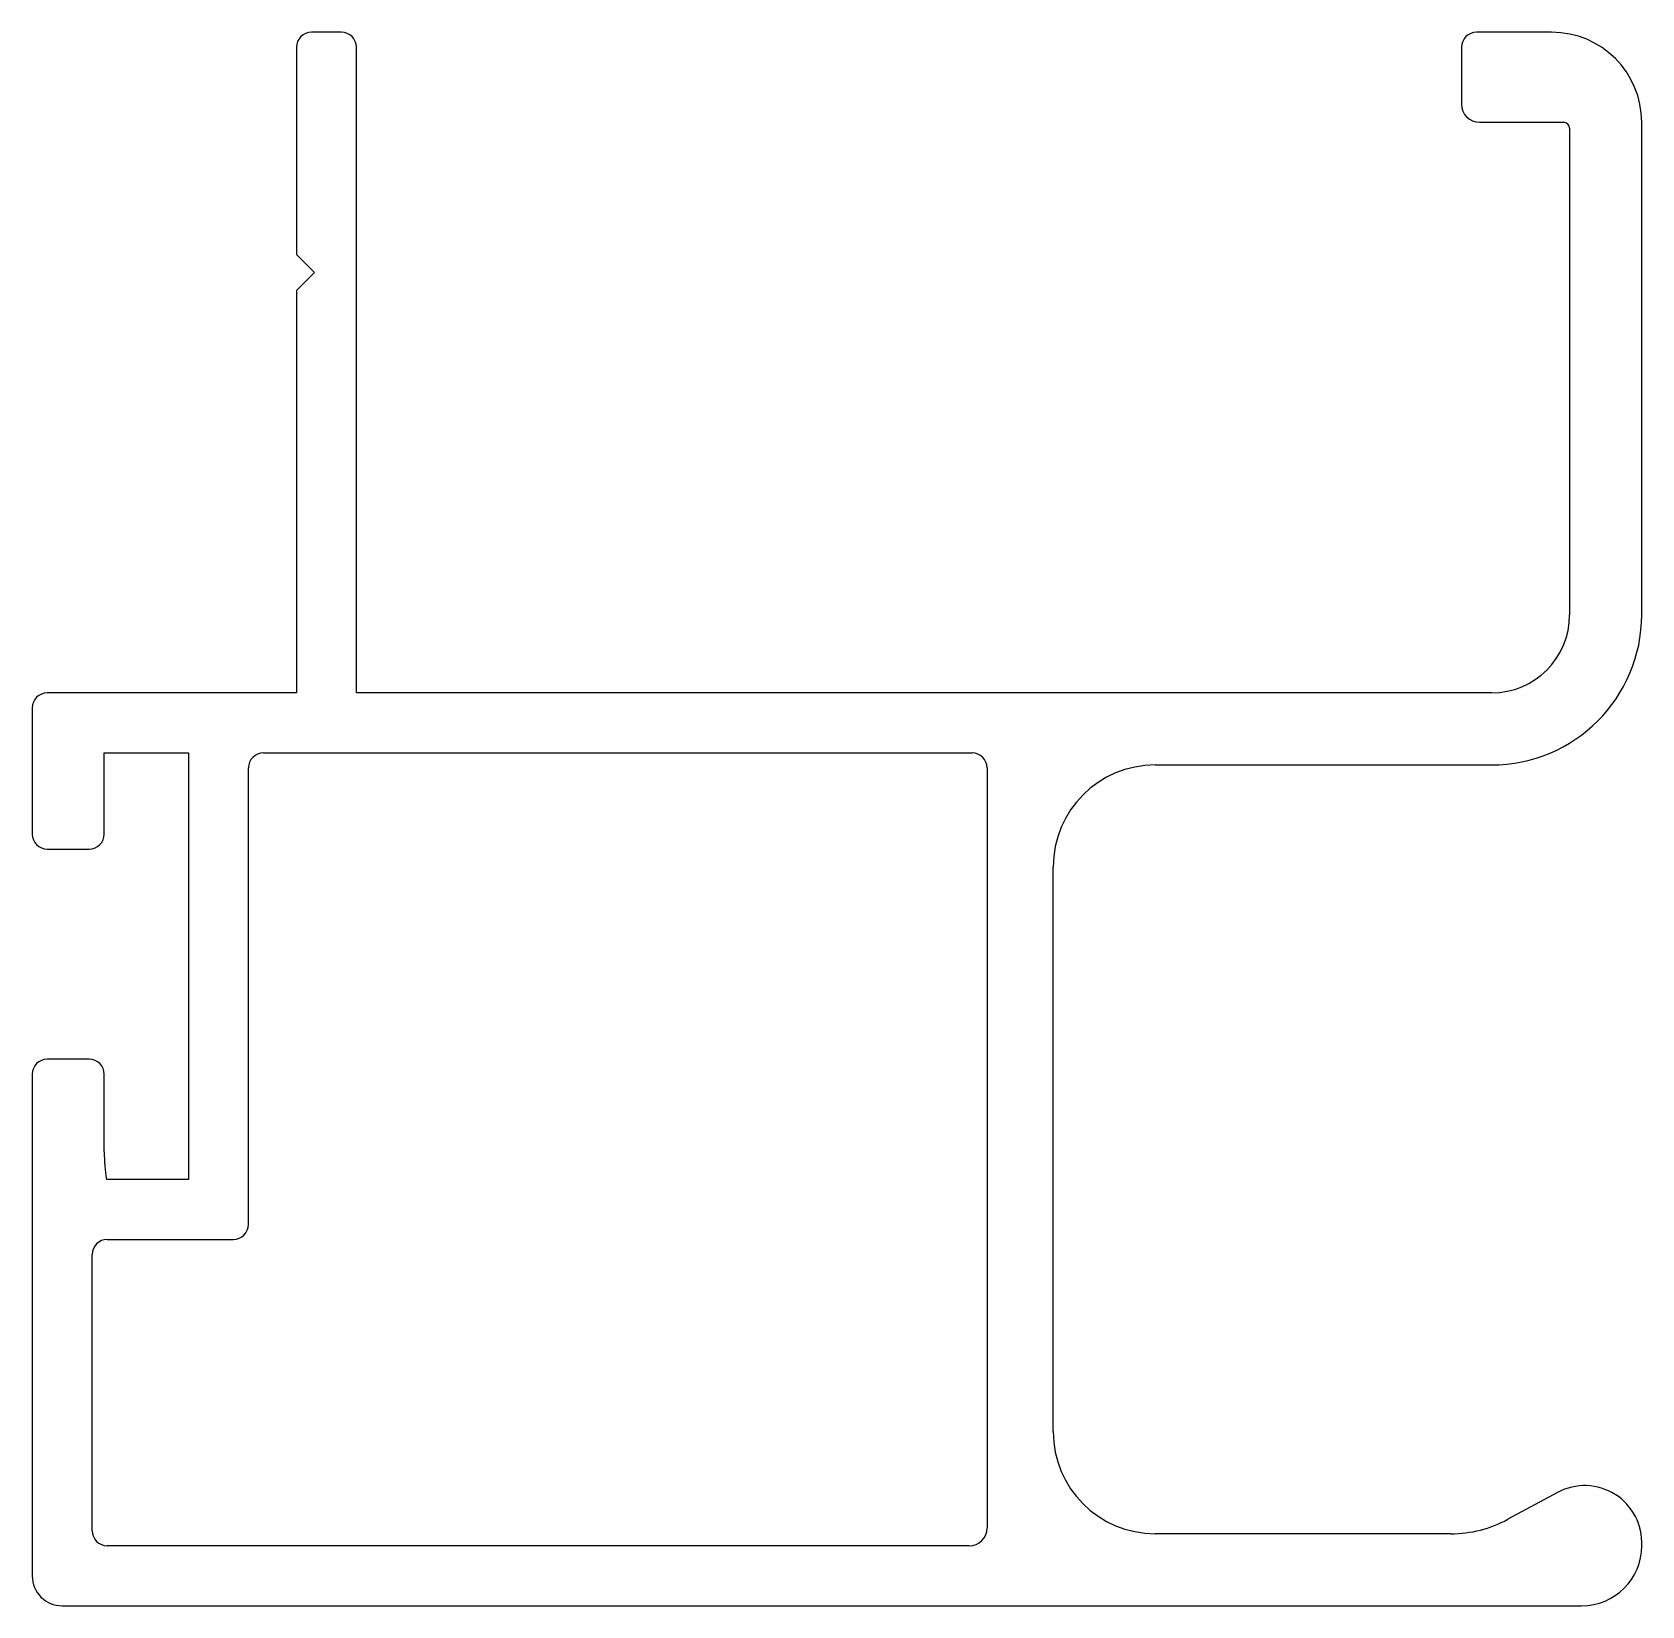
# Model space of a CAD drawing. Extents: x 1879.3 to 1906.1, y 1319.7 to 1345.9.
import ezdxf

# ---------------------------------------------------------------- set-up
doc = ezdxf.new("R2010")
doc.units = 0
doc.layers.get('0').update_dxf_attribs({"linetype": 'CONTINUOUS'})

msp = doc.modelspace()

# ---------------------------------------------------------------- linework, layer by layer
for p, q in [((1884.433, 1345.89), (1883.933, 1345.89)), ((1904.583, 1345.89), (1903.333, 1345.89)), ((1883.683, 1345.64), (1883.683, 1342.19)), ((1884.683, 1334.89), (1884.683, 1345.64)), ((1903.083, 1345.64), (1903.083, 1344.69)), ((1903.383, 1344.39), (1904.783, 1344.39)), ((1906.083, 1336.19), (1906.083, 1344.39)), ((1904.883, 1344.29), (1904.883, 1336.19)), ((1883.683, 1342.19), (1883.983, 1341.89)), ((1883.983, 1341.89), (1883.683, 1341.59)), ((1883.683, 1341.59), (1883.683, 1334.89)), ((1883.683, 1334.89), (1879.533, 1334.89)), ((1903.583, 1334.89), (1884.683, 1334.89)), ((1879.283, 1334.64), (1879.283, 1332.54)), ((1880.483, 1332.54), (1880.483, 1333.89)), ((1880.483, 1333.89), (1881.883, 1333.89)), ((1881.883, 1333.89), (1881.883, 1326.79)), ((1882.883, 1326.04), (1882.883, 1333.64)), ((1883.133, 1333.89), (1894.933, 1333.89)), ((1895.183, 1333.64), (1895.183, 1320.99)), ((1897.983, 1333.69), (1903.583, 1333.69)), ((1879.533, 1332.29), (1880.233, 1332.29)), ((1896.283, 1322.59), (1896.283, 1331.99)), ((1880.233, 1328.79), (1879.533, 1328.79)), ((1879.283, 1328.54), (1879.283, 1320.19)), ((1880.483, 1327.247), (1880.483, 1328.54)), ((1881.883, 1326.79), (1880.521, 1326.79)), ((1880.533, 1325.79), (1882.633, 1325.79)), ((1880.283, 1320.94), (1880.283, 1325.54)), ((1904.682, 1321.576), (1903.856, 1321.13)), ((1902.906, 1320.89), (1897.983, 1320.89)), ((1894.883, 1320.69), (1880.533, 1320.69)), ((1879.783, 1319.69), (1905.083, 1319.69))]:
    msp.add_line(p, q)
for centre, radius, start, end in [((1883.933, 1345.64), 0.25, 90, 180), ((1884.433, 1345.64), 0.25, 0, 90), ((1903.333, 1345.64), 0.25, 90, 180), ((1904.583, 1344.39), 1.5, 0, 90), ((1903.383, 1344.69), 0.3, 180, 270), ((1904.783, 1344.29), 0.1, 0, 90), ((1903.583, 1336.19), 2.5, 270, 0), ((1903.583, 1336.19), 1.3, 270, 0), ((1879.533, 1334.64), 0.25, 90, 180), ((1883.133, 1333.64), 0.25, 90, 180), ((1894.933, 1333.64), 0.25, 0, 90), ((1897.983, 1331.99), 1.7, 90, 180), ((1879.533, 1332.54), 0.25, 180, 270), ((1880.233, 1332.54), 0.25, 270, 360), ((1879.533, 1328.54), 0.25, 90, 180), ((1880.233, 1328.54), 0.25, 0, 90), ((1883.283, 1327.247), 2.8, 180, 189.3905), ((1882.633, 1326.04), 0.25, 270, 0), ((1880.533, 1325.54), 0.25, 90, 180), ((1897.983, 1322.59), 1.7, 180, 270), ((1905.134, 1320.741), 0.95, 356.9388, 118.4523), ((1902.906, 1322.89), 2, 270, 298.3594), ((1880.533, 1320.94), 0.25, 180, 270), ((1894.883, 1320.99), 0.3, 270, 0), ((1905.083, 1320.69), 1, 270, 360), ((1879.783, 1320.19), 0.5, 180, 270)]:
    msp.add_arc(centre, radius, start, end)

doc.saveas('drawing.dxf')
